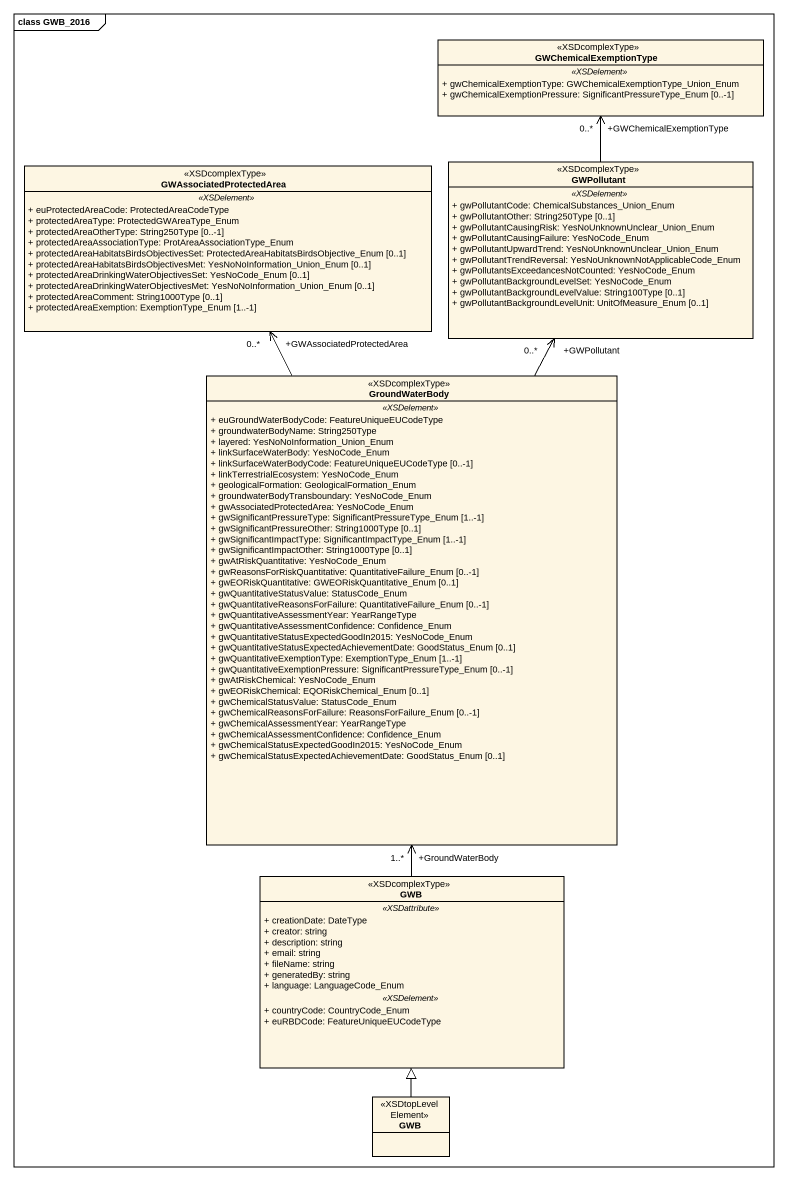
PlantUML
@startuml
mainframe class GWB_2016
hide circle
hide empty members
skinparam classAttributeIconSize 0
class GWChemicalExemptionType <<XSDcomplexType>> {
  .. <<XSDelement>> ..
  + gwChemicalExemptionType: GWChemicalExemptionType_Union_Enum
  + gwChemicalExemptionPressure: SignificantPressureType_Enum [0..-1]
}
class GWAssociatedProtectedArea <<XSDcomplexType>> {
  .. <<XSDelement>> ..
  + euProtectedAreaCode: ProtectedAreaCodeType
  + protectedAreaType: ProtectedGWAreaType_Enum
  + protectedAreaOtherType: String250Type [0..-1]
  + protectedAreaAssociationType: ProtAreaAssociationType_Enum
  + protectedAreaHabitatsBirdsObjectivesSet: ProtectedAreaHabitatsBirdsObjective_Enum [0..1]
  + protectedAreaHabitatsBirdsObjectivesMet: YesNoNoInformation_Union_Enum [0..1]
  + protectedAreaDrinkingWaterObjectivesSet: YesNoCode_Enum [0..1]
  + protectedAreaDrinkingWaterObjectivesMet: YesNoNoInformation_Union_Enum [0..1]
  + protectedAreaComment: String1000Type [0..1]
  + protectedAreaExemption: ExemptionType_Enum [1..-1]
}
class GWPollutant <<XSDcomplexType>> {
  .. <<XSDelement>> ..
  + gwPollutantCode: ChemicalSubstances_Union_Enum
  + gwPollutantOther: String250Type [0..1]
  + gwPollutantCausingRisk: YesNoUnknownUnclear_Union_Enum
  + gwPollutantCausingFailure: YesNoCode_Enum
  + gwPollutantUpwardTrend: YesNoUnknownUnclear_Union_Enum
  + gwPollutantTrendReversal: YesNoUnknownNotApplicableCode_Enum
  + gwPollutantsExceedancesNotCounted: YesNoCode_Enum
  + gwPollutantBackgroundLevelSet: YesNoCode_Enum
  + gwPollutantBackgroundLevelValue: String100Type [0..1]
  + gwPollutantBackgroundLevelUnit: UnitOfMeasure_Enum [0..1]
}
class GroundWaterBody <<XSDcomplexType>> {
  .. <<XSDelement>> ..
  + euGroundWaterBodyCode: FeatureUniqueEUCodeType
  + groundwaterBodyName: String250Type
  + layered: YesNoNoInformation_Union_Enum
  + linkSurfaceWaterBody: YesNoCode_Enum
  + linkSurfaceWaterBodyCode: FeatureUniqueEUCodeType [0..-1]
  + linkTerrestrialEcosystem: YesNoCode_Enum
  + geologicalFormation: GeologicalFormation_Enum
  + groundwaterBodyTransboundary: YesNoCode_Enum
  + gwAssociatedProtectedArea: YesNoCode_Enum
  + gwSignificantPressureType: SignificantPressureType_Enum [1..-1]
  + gwSignificantPressureOther: String1000Type [0..1]
  + gwSignificantImpactType: SignificantImpactType_Enum [1..-1]
  + gwSignificantImpactOther: String1000Type [0..1]
  + gwAtRiskQuantitative: YesNoCode_Enum
  + gwReasonsForRiskQuantitative: QuantitativeFailure_Enum [0..-1]
  + gwEORiskQuantitative: GWEORiskQuantitative_Enum [0..1]
  + gwQuantitativeStatusValue: StatusCode_Enum
  + gwQuantitativeReasonsForFailure: QuantitativeFailure_Enum [0..-1]
  + gwQuantitativeAssessmentYear: YearRangeType
  + gwQuantitativeAssessmentConfidence: Confidence_Enum
  + gwQuantitativeStatusExpectedGoodIn2015: YesNoCode_Enum
  + gwQuantitativeStatusExpectedAchievementDate: GoodStatus_Enum [0..1]
  + gwQuantitativeExemptionType: ExemptionType_Enum [1..-1]
  + gwQuantitativeExemptionPressure: SignificantPressureType_Enum [0..-1]
  + gwAtRiskChemical: YesNoCode_Enum
  + gwEORiskChemical: EQORiskChemical_Enum [0..1]
  + gwChemicalStatusValue: StatusCode_Enum
  + gwChemicalReasonsForFailure: ReasonsForFailure_Enum [0..-1]
  + gwChemicalAssessmentYear: YearRangeType
  + gwChemicalAssessmentConfidence: Confidence_Enum
  + gwChemicalStatusExpectedGoodIn2015: YesNoCode_Enum
  + gwChemicalStatusExpectedAchievementDate: GoodStatus_Enum [0..1]
}
class GWB <<XSDcomplexType>> {
  .. <<XSDattribute>> ..
  + creationDate: DateType
  + creator: string
  + description: string
  + email: string
  + fileName: string
  + generatedBy: string
  + language: LanguageCode_Enum
  .. <<XSDelement>> ..
  + countryCode: CountryCode_Enum
  + euRBDCode: FeatureUniqueEUCodeType
}
class "GWB" as GWB_2 <<XSDtopLevelElement>>
GWPollutant -up-> "+GWChemicalExemptionType\n0..*" GWChemicalExemptionType
GroundWaterBody -up-> "+GWAssociatedProtectedArea\n0..*" GWAssociatedProtectedArea
GroundWaterBody -up-> "+GWPollutant\n0..*" GWPollutant
GWB -up-> "+GroundWaterBody\n1..*" GroundWaterBody
GWB_2 -up-|> GWB
@enduml
